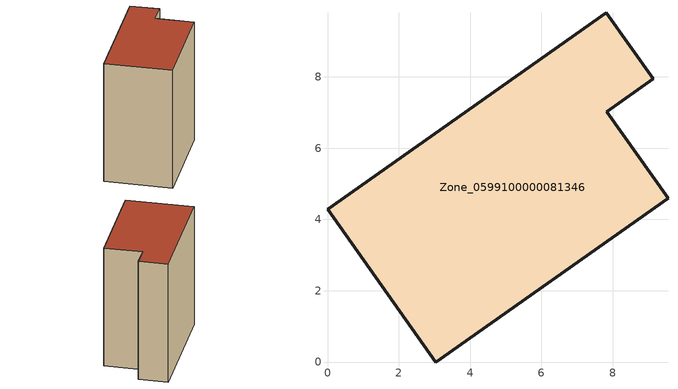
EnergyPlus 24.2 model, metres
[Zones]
Zone_0599100000081346
 floor ground (C_G): 0,4.29 7.82,9.79 9.13,7.94 7.83,7.02 9.55,4.6 3.03,0 z0
 wall outside (C_F): 3.03,0 9.55,4.6 7.83,7.02 9.13,7.94 7.82,9.79 0,4.29 3.03,0 z0:9.89
 roof outside (C_R): 7.82,9.79 0,4.29 3.03,0 9.55,4.6 7.83,7.02 9.13,7.94 z9.89
[BUILDING]
Pand.0599100000081346: North Axis=0; Terrain=City; Loads Convergence Tolerance Value=0.04; Temperature Convergence Tolerance Value=0.4; Solar Distribution=FullExterior; Maximum Number of Warmup Days=25; Minimum Number of Warmup Days=1
[Site:Location]
Rotterdam.The.Hague.AP_ZH_NLD Design_Conditions: Latitude=51.96; Longitude=4.45; Time Zone=1; Elevation=-4.5
[SITE:GROUNDTEMPERATURE:BUILDINGSURFACE]
18, 18, 18, 18, 18, 18, 18, 18, 18, 18, 18, 18
[MATERIAL] Thermal Absorptance=0.9; Solar Absorptance=0.7; Visible Absorptance=0.7
Name | Roughness | Thickness | Conductivity | Density | Specific Heat
G.TI.1946-1964 | MediumSmooth | 0.15 | 1 | 540 | 1210
F.TI.1946-1964 | Rough | 0.3 | 0.857143 | 1920 | 840
R.TI.1946-1964 | MediumRough | 0.2 | 0.277778 | 1500 | 1000
[CONSTRUCTION]
C_G: G.TI.1946-1964
C_F: F.TI.1946-1964
C_R: R.TI.1946-1964
[ZONE]
Zone_0599100000081346: Type=1; Multiplier=1; Ceiling Height=Autocalculate; Volume=Autocalculate; Floor Area=autocalculate; Part of Total Floor Area=Yes
[ZONEINFILTRATION:DESIGNFLOWRATE]
Infil_Zone_0599100000081346: Zone or ZoneList or Space or SpaceList=Zone_0599100000081346; Schedule=AlwaysOn; Design Flow Rate Calculation Method=Flow/Area; Flow Rate per Floor Area=0.003; Constant Term Coefficient=1; Temperature Term Coefficient=0; Velocity Term Coefficient=0; Velocity Squared Term Coefficient=0
[HVACTEMPLATE:ZONE:IDEALLOADSAIRSYSTEM]
Zone_0599100000081346: Maximum Heating Supply Air Temperature=50; Minimum Cooling Supply Air Temperature=13; Maximum Heating Supply Air Humidity Ratio=0.0156; Minimum Cooling Supply Air Humidity Ratio=0.0077; Heating Limit=NoLimit; Cooling Limit=NoLimit; Dehumidification Control Type=ConstantSensibleHeatRatio; Cooling Sensible Heat Ratio=0.7; Dehumidification Setpoint=60; Humidification Control Type=None; Humidification Setpoint=30; Outdoor Air Method=None; Outdoor Air Flow Rate per Person=0.00944; Outdoor Air Flow Rate per Zone Floor Area=0; Outdoor Air Flow Rate per Zone=0; Demand Controlled Ventilation Type=None; Outdoor Air Economizer Type=NoEconomizer; Heat Recovery Type=None; Sensible Heat Recovery Effectiveness=0.7; Latent Heat Recovery Effectiveness=0.65
[ZONECONTROL:THERMOSTAT]
ThermostatControl_Zone_0599100000081346: Zone or ZoneList=Zone_0599100000081346; Control Type Schedule=DualSetpointControlType; Control 1=Thermostat_Zone_0599100000081346; Temperature Difference Between Cutout And Setpoint=0
[THERMOSTATSETPOINT:DUALSETPOINT]
Thermostat_Zone_0599100000081346: Heating Setpoint Temperature Schedule=HeatingSetpoint_Zone_0599100000081346; Cooling Setpoint Temperature Schedule=CoolingSetpoint_Zone_0599100000081346
[SCHEDULE:COMPACT]
HeatingSetpoint_Zone_0599100000081346: Through: 12/31, For: AllDays, Until: 24:00, 21
CoolingSetpoint_Zone_0599100000081346: Through: 12/31, For: AllDays, Until: 24:00, 24
DualSetpointControlType: Through: 12/31, For: AllDays, Until: 24:00, 4
AlwaysOn: Through: 12/31, For: AllDays, Until: 24:00, 1
